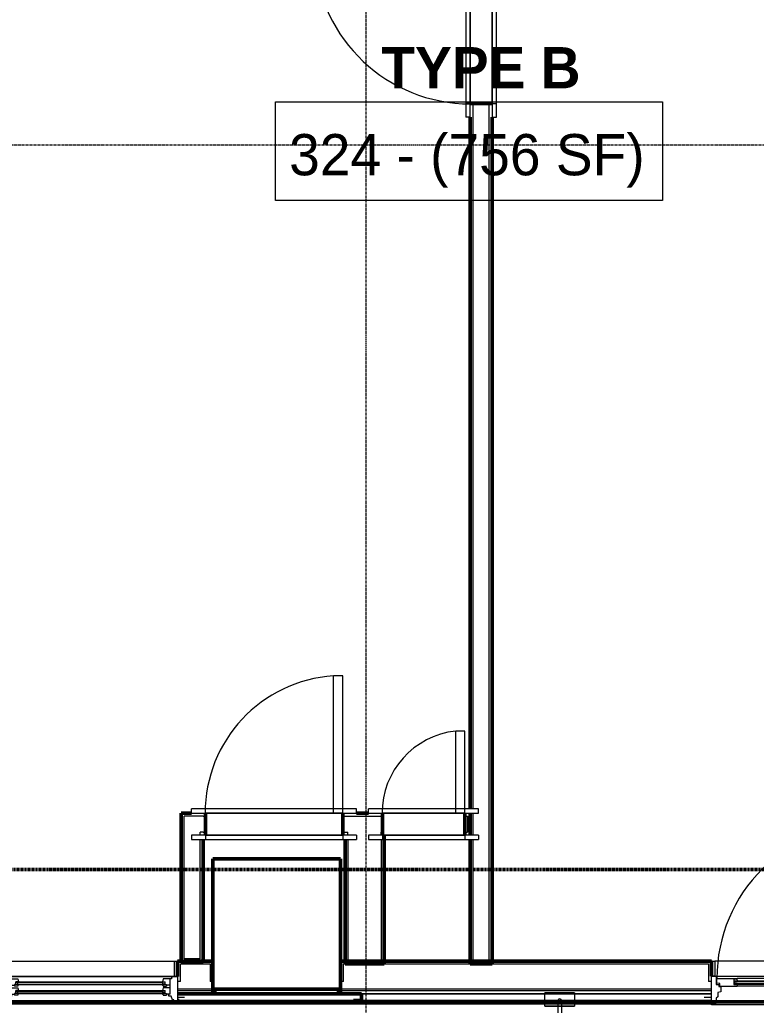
# Model space of a CAD drawing. Header units: inches. Extents: x -4218 to -1830, y 9767 to 12426.
# Drawn here: x -2903 to -2742.2, y 9979.4 to 10194.5 of the extents above; entities that cross this region are included whole.
import ezdxf

# ---------------------------------------------------------------- set-up
doc = ezdxf.new("R2010")
doc.units = ezdxf.units.IN
doc.header["$MEASUREMENT"] = 0
doc.linetypes.add('Dash 1_16_', pattern=[0.125, 0.0625, -0.0625])
doc.linetypes.add('Grid Line 1_2_', pattern=[0.875, 0.5, -0.125, 0.125, -0.125])
for name, color, linetype, lineweight in [('0-1', 7, 'Continuous', 5), ('0-2', 10, 'Continuous', 9), ('A-AREA-IDEN', 2, 'Continuous', 9), ('A-DOOR-1', 10, 'Continuous', 9), ('A-DOOR-2', 50, 'Continuous', 20), ('A-DOOR-5', 31, 'Continuous', 9), ('A-DOOR-6', 31, 'Continuous', 20), ('A-DOOR-FRAM', 31, 'Continuous', 9), ('A-DOOR-FRAM-1', 10, 'Continuous', 9), ('A-DOOR-FRAM-2', 252, 'Continuous', 9), ('A-DOOR-FRAM-4', 31, 'Continuous', 20), ('A-DOOR-GLAZ', 31, 'Continuous', 9), ('A-GENM', 5, 'Continuous', 9), ('A-GENM-6', 5, 'Continuous', 50), ('A-GLAZ-1', 151, 'Continuous', 9), ('A-GLAZ-2', 151, 'Continuous', 20), ('A-GLAZ-3', 151, 'Continuous', 50), ('A-WALL', 113, 'Continuous', 13), ('A-WALL-1', 7, 'Continuous', 50), ('A-WALL-2', 250, 'Continuous', 13), ('A-WALL-3', 10, 'Continuous', 9), ('A-WALL-4', 252, 'Continuous', 9), ('A-WALL-7', 113, 'Continuous', 9), ('A-WALL-8', 113, 'Continuous', 50), ('C-PROP-LINE-1', 91, 'Dash 1_16_', 50), ('I-WALL-1', 7, 'Continuous', 50), ('S-GRID-1', 1, 'Grid Line 1_2_', 9)]:
    doc.layers.add(name, color=color, linetype=linetype, lineweight=lineweight)
doc.styles.add('Century Gothic', font='ufonts.com_century-gothic.ttf', dxfattribs={"height": 9})
doc.styles.add('Century Gothic_B', font='GOTHICB.TTF', dxfattribs={"height": 9})

# ---------------------------------------------------------------- blocks, each defined once
blk = doc.blocks.new('SWING - SINGLE - FLUSH - 2-10 x 6-8 - PRIVACY-3199407-BACKGROUND - RCP - 3RD FLOOR')
at = {"layer": 'A-DOOR-1'}
blk.add_arc((17, 2.37), 34.07, 93.3657, 180, dxfattribs=at)
at = {"layer": 'A-DOOR-2'}
for p, q in [((15, 2.37), (15, 36.38)), ((17, 36.38), (15, 36.38)), ((17, 2.37), (17, 36.38)), ((17, 2.37), (15, 2.37))]:
    blk.add_line(p, q, dxfattribs=at)
at = {"layer": 'A-DOOR-FRAM-1'}
for p, q in [((-17, 3.37), (-20, 3.37)), ((-20, 2.37), (-20, 3.37)), ((-20, 2.37), (-17, 2.37)), ((17, 3.37), (-17, 3.37)), ((-17, 2.37), (-17, 3.37)), ((-17, 2.37), (17, 2.37)), ((20, 3.37), (17, 3.37)), ((17, 2.37), (17, 3.37)), ((17, 2.37), (20, 2.37)), ((20, 2.37), (20, 3.37)), ((-17, -2.38), (-20, -2.38)), ((-20, -2.38), (-20, -3.38)), ((-20, -3.38), (-17, -3.38)), ((17, -2.38), (-17, -2.38)), ((-17, -2.38), (-17, -3.38)), ((-17, -3.38), (17, -3.38)), ((20, -2.38), (17, -2.38)), ((17, -2.38), (17, -3.38)), ((17, -3.38), (20, -3.38)), ((20, -2.38), (20, -3.38))]:
    blk.add_line(p, q, dxfattribs=at)
blk = doc.blocks.new('SWING - SINGLE - FLUSH - 30_ x 80_ - MAGIC PAK DOOR - ACOUSTICAL SEAL-3199413-BACKGROUND - RCP - 3RD FLOOR')
at = {"layer": 'A-DOOR-1'}
blk.add_arc((15, 2.375), 30.067, 93.81407, 180, dxfattribs=at)
at = {"layer": 'A-DOOR-2'}
for p, q in [((13, 2.375), (13, 32.375)), ((15, 32.375), (13, 32.375)), ((15, 2.375), (15, 32.375)), ((15, 2.375), (13, 2.375))]:
    blk.add_line(p, q, dxfattribs=at)
at = {"layer": 'A-DOOR-FRAM-1'}
for p, q in [((-15, 3.375), (-18, 3.375)), ((-18, 2.375), (-18, 3.375)), ((-18, 2.375), (-15, 2.375)), ((15, 3.375), (-15, 3.375)), ((-15, 2.375), (-15, 3.375)), ((-15, 2.375), (15, 2.375)), ((18, 3.375), (15, 3.375)), ((15, 2.375), (15, 3.375)), ((15, 2.375), (18, 2.375)), ((18, 2.375), (18, 3.375)), ((-15, -2.375), (-18, -2.375)), ((-18, -2.375), (-18, -3.375)), ((-18, -3.375), (-15, -3.375)), ((15, -2.375), (-15, -2.375)), ((-15, -2.375), (-15, -3.375)), ((-15, -3.375), (15, -3.375)), ((18, -2.375), (15, -2.375)), ((15, -2.375), (15, -3.375)), ((15, -3.375), (18, -3.375)), ((18, -2.375), (18, -3.375))]:
    blk.add_line(p, q, dxfattribs=at)
blk = doc.blocks.new('SWING - SINGLE - FLUSH - 1-6 X 6-8 PASSAGE-3199417-BACKGROUND - RCP - 3RD FLOOR')
at = {"layer": 'A-DOOR-1'}
blk.add_arc((9, 2.37), 18.07, 96.3558, 180, dxfattribs=at)
at = {"layer": 'A-DOOR-2'}
for p, q in [((7, 2.37), (7, 20.33)), ((9, 20.33), (7, 20.33)), ((9, 2.37), (9, 20.33)), ((9, 2.37), (7, 2.37))]:
    blk.add_line(p, q, dxfattribs=at)
at = {"layer": 'A-DOOR-FRAM-1'}
for p, q in [((-9, 3.37), (-12, 3.37)), ((-12, 2.37), (-12, 3.37)), ((-12, 2.37), (-9, 2.37)), ((9, 3.37), (-9, 3.37)), ((-9, 2.37), (-9, 3.37)), ((-9, 2.37), (9, 2.37)), ((12, 3.37), (9, 3.37)), ((9, 2.37), (9, 3.37)), ((9, 2.37), (12, 2.37)), ((12, 2.37), (12, 3.37)), ((-9, -2.38), (-12, -2.38)), ((-12, -2.38), (-12, -3.38)), ((-12, -3.38), (-9, -3.38)), ((-9, -2.38), (-9, -3.38)), ((9, -2.38), (-8.63, -2.38)), ((-8.63, -3.38), (9, -3.38)), ((12, -2.38), (9, -2.38)), ((9, -2.38), (9, -3.38)), ((9, -3.38), (12, -3.38)), ((12, -2.38), (12, -3.38))]:
    blk.add_line(p, q, dxfattribs=at)
at = {"layer": 'A-DOOR-FRAM-2'}
for p, q in [((-8.63, -2.38), (-9, -2.38)), ((-8.99, -3.38), (-8.63, -3.38))]:
    blk.add_line(p, q, dxfattribs=at)
blk = doc.blocks.new('CTR - 1st Phase - Unit Layouts_rvt-1-BACKGROUND - RCP - 3RD FLOOR')
at = {"layer": 'A-WALL-1'}
for p, q in [((-2804.62, 10176.24), (-2799.87, 10176.24)), ((-2804.62, 10022.34), (-2804.62, 10173.24)), ((-2799.87, 10173.24), (-2799.87, 9988.44)), ((-2867.7, 9988.96), (-2867.7, 10021.34)), ((-2867.7, 10021.34), (-2867.07, 10021.34)), ((-2867.07, 10021.34), (-2865.44, 10021.34)), ((-2862.44, 10021.34), (-2862.44, 10016.59)), ((-2832.44, 10016.59), (-2832.44, 10021.34)), ((-2829.44, 10021.34), (-2826.81, 10021.34)), ((-2823.81, 10021.34), (-2823.81, 10016.59)), ((-2805.81, 10016.59), (-2805.81, 10021.34)), ((-2804.62, 10016.59), (-2804.62, 10021.34)), ((-2804.62, 10021.34), (-2804.62, 10020.71)), ((-2804.62, 10020.71), (-2804.62, 10017.21)), ((-2862.95, 10015.59), (-2862.95, 9988.96)), ((-2804.62, 10017.21), (-2804.62, 10016.59)), ((-2804.62, 9988.44), (-2804.62, 10015.59)), ((-2867.07, 9988.96), (-2867.7, 9988.96)), ((-2863.57, 9988.96), (-2867.07, 9988.96)), ((-2862.95, 9988.96), (-2863.57, 9988.96)), ((-2804, 9988.44), (-2804.62, 9988.44)), ((-2800.5, 9988.44), (-2804, 9988.44)), ((-2799.87, 9988.44), (-2800.5, 9988.44))]:
    blk.add_line(p, q, dxfattribs=at)
at = {"layer": 'A-WALL-2'}
for p, q in [((-2804, 10022.34), (-2804, 10176.24)), ((-2800.5, 9989.06), (-2800.5, 10176.24)), ((-2867.07, 9989.59), (-2867.07, 10020.71)), ((-2863.57, 10020.71), (-2867.07, 10020.71)), ((-2862.95, 10020.71), (-2863.57, 10020.71)), ((-2862.95, 10020.71), (-2862.44, 10020.71)), ((-2832.44, 10020.71), (-2823.81, 10020.71)), ((-2805.81, 10020.71), (-2805.25, 10020.71)), ((-2805.25, 10020.71), (-2805.25, 10017.21)), ((-2804, 10016.59), (-2804, 10021.34)), ((-2863.57, 10016.59), (-2863.57, 10017.21)), ((-2862.95, 10017.21), (-2863.57, 10017.21)), ((-2863.57, 9989.59), (-2863.57, 10015.59)), ((-2862.95, 10017.21), (-2862.44, 10017.21)), ((-2832.44, 10017.21), (-2831.31, 10017.21)), ((-2831.31, 10016.59), (-2831.31, 10017.21)), ((-2831.31, 10015.59), (-2831.31, 9988.44)), ((-2824.06, 10017.21), (-2823.81, 10017.21)), ((-2824.06, 10016.59), (-2824.06, 10017.21)), ((-2824.06, 10015.59), (-2824.06, 9988.44)), ((-2805.81, 10017.21), (-2805.25, 10017.21)), ((-2804, 9989.06), (-2804, 10015.59)), ((-2863.57, 9989.59), (-2867.07, 9989.59)), ((-2800.5, 9989.06), (-2804, 9989.06))]:
    blk.add_line(p, q, dxfattribs=at)
at = {"layer": 'A-WALL-3'}
for p, q in [((-2804.62, 10210.24), (-2804.62, 10176.24)), ((-2799.87, 10176.24), (-2799.87, 10210.24)), ((-2832.44, 10021.34), (-2862.44, 10021.34)), ((-2805.81, 10021.34), (-2823.81, 10021.34)), ((-2862.44, 10016.59), (-2832.44, 10016.59)), ((-2823.44, 10016.59), (-2805.81, 10016.59))]:
    blk.add_line(p, q, dxfattribs=at)
at = {"layer": 'A-WALL-4'}
for p, q in [((-2799.87, 10176.24), (-2804.62, 10176.24)), ((-2862.44, 10016.59), (-2862.44, 10021.34)), ((-2832.44, 10016.59), (-2832.44, 10021.34)), ((-2823.81, 10016.59), (-2823.81, 10021.34)), ((-2805.81, 10016.59), (-2805.81, 10021.34)), ((-2823.81, 10016.59), (-2823.44, 10016.59))]:
    blk.add_line(p, q, dxfattribs=at)
at = {"layer": 'I-WALL-1'}
for p, q in [((-2831.94, 9988.44), (-2831.94, 10015.59)), ((-2823.81, 10016.59), (-2823.44, 10016.59)), ((-2823.44, 10016.59), (-2823.44, 9988.44)), ((-2823.44, 9988.44), (-2831.94, 9988.44))]:
    blk.add_line(p, q, dxfattribs=at)
at = {"layer": '0-2', "rotation": 90.0000000000466}
blk.add_blockref('SWING - SINGLE - FLUSH - 2-10 x 6-8 - PRIVACY-3199407-BACKGROUND - RCP - 3RD FLOOR', (-2802.25, 10193.24), dxfattribs=at)
at = {"layer": '0-2'}
for name, p in [('SWING - SINGLE - FLUSH - 30_ x 80_ - MAGIC PAK DOOR - ACOUSTICAL SEAL-3199413-BACKGROUND - RCP - 3RD FLOOR', (-2847.44, 10018.96)), ('SWING - SINGLE - FLUSH - 1-6 X 6-8 PASSAGE-3199417-BACKGROUND - RCP - 3RD FLOOR', (-2814.81, 10018.96))]:
    blk.add_blockref(name, p, dxfattribs=at)
blk = doc.blocks.new('Basic Wall _ EXT - FIBER CEMENT - LARGE - ___-2162463-BACKGROUND - RCP - 3RD FLOOR')
at = {"layer": 'A-WALL-7'}
for p, q in [((-2868.51, 9981.94), (-2860.8, 9981.94)), ((-2860.8, 9981.94), (-2868.51, 9981.94)), ((-2828.36, 9981.91), (-2868.51, 9981.91)), ((-2828.36, 9981.91), (-2868.51, 9981.91)), ((-2860.36, 9981.94), (-2860.8, 9981.94)), ((-2833.36, 9981.94), (-2860.36, 9981.94)), ((-2832.92, 9981.94), (-2833.36, 9981.94)), ((-2832.92, 9981.94), (-2828.36, 9981.94)), ((-2751.99, 9981.94), (-2832.92, 9981.94)), ((-2828.36, 9981.94), (-2751.99, 9981.94)), ((-2751.99, 9981.91), (-2828.36, 9981.91)), ((-2751.99, 9981.91), (-2828.36, 9981.91))]:
    blk.add_line(p, q, dxfattribs=at)
blk = doc.blocks.new('Basic Wall _ EXT - FIBER CEMENT - SMALL - ___-2145937-BACKGROUND - RCP - 3RD FLOOR')
at = {"layer": 'A-WALL-7'}
for p, q in [((-2860.8, 9982.61), (-2868.51, 9982.61)), ((-2860.8, 9982.61), (-2868.51, 9982.61)), ((-2751.99, 9982.61), (-2832.92, 9982.61)), ((-2751.99, 9982.61), (-2832.92, 9982.61)), ((-2788.34, 9979.73), (-2934.94, 9979.73)), ((-2788.34, 9979.66), (-2934.94, 9979.66)), ((-2868.51, 9980.19), (-2788.34, 9980.19)), ((-2788.34, 9980.19), (-2868.51, 9980.19)), ((-2788.34, 9980.19), (-2868.51, 9980.19)), ((-2788.34, 9980.19), (-2788.27, 9980.19)), ((-2788.27, 9980.19), (-2788.34, 9980.19)), ((-2788.27, 9980.19), (-2788.34, 9980.19)), ((-2788.25, 9979.73), (-2788.34, 9979.73)), ((-2788.25, 9979.66), (-2788.34, 9979.66)), ((-2788.23, 9980.19), (-2785.47, 9980.19)), ((-2785.47, 9980.19), (-2788.23, 9980.19)), ((-2785.47, 9980.19), (-2788.23, 9980.19)), ((-2785.47, 9979.73), (-2788.23, 9979.73)), ((-2785.47, 9979.66), (-2788.23, 9979.66)), ((-2785.41, 9980.19), (-2785.36, 9980.19)), ((-2785.36, 9980.19), (-2785.41, 9980.19)), ((-2785.36, 9980.19), (-2785.41, 9980.19)), ((-2785.36, 9979.73), (-2785.41, 9979.73)), ((-2785.36, 9979.66), (-2785.41, 9979.66)), ((-2785.35, 9980.19), (-2785.28, 9980.19)), ((-2785.28, 9980.19), (-2785.35, 9980.19)), ((-2785.28, 9980.19), (-2785.35, 9980.19)), ((-2785.28, 9979.73), (-2785.35, 9979.73)), ((-2785.28, 9979.66), (-2785.35, 9979.66)), ((-2785.28, 9980.19), (-2785.19, 9980.19)), ((-2785.19, 9980.19), (-2785.28, 9980.19)), ((-2785.19, 9980.19), (-2785.28, 9980.19)), ((-2785.19, 9979.73), (-2785.28, 9979.73)), ((-2785.19, 9979.66), (-2785.28, 9979.66)), ((-2785.19, 9980.19), (-2785.09, 9980.19)), ((-2785.09, 9980.19), (-2785.19, 9980.19)), ((-2785.09, 9980.19), (-2785.19, 9980.19)), ((-2785.09, 9979.73), (-2785.19, 9979.73)), ((-2785.09, 9979.66), (-2785.19, 9979.66)), ((-2785.09, 9980.19), (-2784.99, 9980.19)), ((-2784.99, 9980.19), (-2785.09, 9980.19)), ((-2784.99, 9980.19), (-2785.09, 9980.19)), ((-2784.99, 9979.73), (-2785.09, 9979.73)), ((-2784.99, 9979.66), (-2785.09, 9979.66)), ((-2784.99, 9980.19), (-2784.9, 9980.19)), ((-2784.9, 9980.19), (-2784.99, 9980.19)), ((-2784.9, 9980.19), (-2784.99, 9980.19)), ((-2784.94, 9979.73), (-2784.99, 9979.73)), ((-2784.9, 9979.66), (-2784.96, 9979.66)), ((-2784.9, 9980.19), (-2784.83, 9980.19)), ((-2784.83, 9980.19), (-2784.9, 9980.19)), ((-2784.83, 9980.19), (-2784.9, 9980.19)), ((-2784.83, 9979.73), (-2784.9, 9979.73)), ((-2784.83, 9979.66), (-2784.9, 9979.66)), ((-2784.77, 9979.73), (-2784.82, 9979.73)), ((-2784.77, 9979.66), (-2784.82, 9979.66)), ((-2784.72, 9980.19), (-2781.95, 9980.19)), ((-2781.95, 9980.19), (-2784.72, 9980.19)), ((-2781.95, 9980.19), (-2784.72, 9980.19)), ((-2781.95, 9979.73), (-2784.72, 9979.73)), ((-2781.95, 9979.66), (-2784.72, 9979.66)), ((-2781.84, 9979.73), (-2781.93, 9979.73)), ((-2781.84, 9979.66), (-2781.93, 9979.66)), ((-2781.91, 9980.19), (-2781.84, 9980.19)), ((-2781.84, 9980.19), (-2781.91, 9980.19)), ((-2781.84, 9980.19), (-2781.91, 9980.19)), ((-2781.84, 9980.19), (-2751.99, 9980.19)), ((-2751.99, 9980.19), (-2781.84, 9980.19)), ((-2751.99, 9980.19), (-2781.84, 9980.19)), ((-2751.99, 9979.73), (-2781.84, 9979.73)), ((-2751.99, 9979.66), (-2781.84, 9979.66))]:
    blk.add_line(p, q, dxfattribs=at)
blk = doc.blocks.new('Door-Inswing-Andersen-400_Series-Single - 3_ 0-1_8_ x 6_ 7-1_2_ - 3rd floor-2896229-BACKGROUND - RCP - 3RD FLOOR')
at = {"layer": 'A-DOOR-5'}
blk.add_line((16.87, 0.66), (16.87, 34.41), dxfattribs=at)
blk.add_arc((16.87, 0.66), 33.75, 90, 180, dxfattribs=at)
at = {"layer": 'A-DOOR-6'}
for p, q in [((-16.87, -0.41), (-16.87, 0.66)), ((-16.87, 0.66), (-12.44, 0.66)), ((-13.19, 0.66), (-13.19, -0.66)), ((-13.19, 0.66), (-13.19, 0.59)), ((-13.19, 0.59), (-12.67, 0.59)), ((-12.44, 0.09), (-13.19, 0.09)), ((-12.67, 0.59), (-12.47, 0.34)), ((-12.47, 0.34), (-12.44, 0.16)), ((12.44, 0.66), (-12.44, 0.66)), ((-12.44, 0.16), (-12.44, 0.09)), ((16.87, 0.66), (12.44, 0.66)), ((12.47, 0.34), (12.44, 0.16)), ((12.44, 0.16), (12.44, 0.09)), ((12.44, 0.09), (13.19, 0.09)), ((12.67, 0.59), (12.47, 0.34)), ((13.19, 0.59), (12.67, 0.59)), ((13.19, 0.66), (13.19, -0.66)), ((13.19, 0.66), (13.19, 0.59)), ((16.87, -0.41), (16.87, 0.66)), ((-16.26, -0.42), (-16.87, -0.41)), ((-16.26, -1.06), (-16.26, -0.42)), ((-16.26, -1.06), (-12.44, -1.06)), ((-13.19, -0.66), (-12.44, -0.66)), ((-12.44, -0.75), (-12.47, -1.06)), ((-12.44, -0.66), (-12.44, -0.75)), ((12.44, -1.06), (-12.44, -1.06)), ((12.44, -0.66), (12.44, -0.75)), ((13.19, -0.66), (12.44, -0.66)), ((12.44, -0.75), (12.47, -1.06)), ((16.26, -1.06), (12.44, -1.06)), ((16.26, -0.42), (16.87, -0.41)), ((16.26, -1.06), (16.26, -0.42))]:
    blk.add_line(p, q, dxfattribs=at)
at = {"layer": 'A-DOOR-FRAM'}
for p, q in [((-17.94, 4.44), (-17.31, 4.44)), ((-17.94, 1.12), (-17.94, 4.44)), ((-17.31, 4.44), (-17.31, 1.12)), ((17.31, 4.44), (17.94, 4.44)), ((17.31, 1.12), (17.31, 4.44)), ((17.94, 4.44), (17.94, 1.12)), ((-17.31, 1.12), (-17.94, 1.12)), ((17.94, 1.12), (17.31, 1.12))]:
    blk.add_line(p, q, dxfattribs=at)
at = {"layer": 'A-DOOR-FRAM-4'}
for p, q in [((-18.06, -4.75), (-18.06, 1.12)), ((-18.06, 1.12), (-17.03, 1.12)), ((-17.69, 1.12), (-18.06, 1.12)), ((-18.06, 1.12), (18.06, 1.12)), ((-18.06, -5.09), (-18.06, 1.12)), ((-17.03, 1.12), (-17.03, -0.66)), ((17.03, 1.12), (17.03, -0.66)), ((18.06, 1.12), (17.03, 1.12)), ((18.06, -4.75), (18.06, 1.12)), ((18.06, 1.12), (18.06, -5.09)), ((-17.03, -0.66), (-16.45, -0.66)), ((-16.45, -0.66), (-16.45, -1.09)), ((-16.45, -1.09), (-16, -1.09)), ((-16, -1.09), (-16, -2.23)), ((16.45, -1.09), (16, -1.09)), ((16, -1.09), (16, -2.23)), ((16.45, -0.66), (16.45, -1.09)), ((17.03, -0.66), (16.45, -0.66)), ((-19.69, -3.44), (-18.06, -3.44)), ((-16.69, -3.39), (-17.03, -3.63)), ((-17.03, -3.63), (-17.03, -4.75)), ((-16, -2.23), (-16.69, -2.39)), ((-16.69, -2.39), (-16.69, -3.39)), ((16, -2.23), (16.69, -2.39)), ((16.69, -2.39), (16.69, -3.39)), ((16.69, -3.39), (17.03, -3.63)), ((17.03, -3.63), (17.03, -4.75)), ((19.69, -3.44), (18.06, -3.44)), ((-18.06, -4.75), (-17.03, -4.75)), ((18.06, -5.09), (-18.06, -5.09)), ((18.06, -4.75), (17.03, -4.75))]:
    blk.add_line(p, q, dxfattribs=at)
at = {"layer": 'A-DOOR-GLAZ'}
for p, q in [((12.44, 0.09), (-12.44, 0.09)), ((-13.19, -0.06), (-12.44, -0.06)), ((-12.44, -0.5), (-13.19, -0.5)), ((-12.98, -0.5), (-12.98, -0.06)), ((12.44, -0.06), (-12.44, -0.06)), ((12.44, -0.5), (-12.44, -0.5)), ((12.44, -0.66), (-12.44, -0.66)), ((13.19, -0.06), (12.44, -0.06)), ((12.44, -0.5), (13.19, -0.5)), ((12.98, -0.5), (12.98, -0.06))]:
    blk.add_line(p, q, dxfattribs=at)
blk = doc.blocks.new('Window-Double_Hung-Andersen-400_Series-Tilt_Wash - DOUBLE HUNG - COTTAGE - 3RD FLOOR-2888871-BACKGROUND - RCP - 3RD FLOOR')
at = {"layer": 'A-GLAZ-1'}
for p, q in [((-18.95, 4.44), (18.95, 4.44)), ((-18.95, 1.06), (-18.95, 4.44)), ((-18.32, 1.06), (-18.32, 4.44)), ((18.32, 1.06), (18.32, 4.44)), ((18.95, 4.44), (18.95, 1.06)), ((-19.01, 3.94), (-19.01, 2.44)), ((-18.95, 3.94), (-19.01, 3.94)), ((-18.95, 2.44), (-19.01, 2.44)), ((19.01, 3.94), (18.95, 3.94)), ((19.01, 2.44), (18.95, 2.44)), ((19.01, 2.44), (19.01, 3.94)), ((18.95, 1.06), (-18.95, 1.06)), ((-16.29, -0.19), (-15.7, -0.19)), ((-16.29, -0.56), (-15.7, -0.56)), ((-16.29, -2.13), (-15.7, -2.13)), ((-15.82, -0.56), (-15.82, -0.19)), ((-15.82, -2.5), (-15.82, -2.13)), ((-15.7, -0.06), (15.7, -0.06)), ((-15.7, -0.19), (15.7, -0.19)), ((-15.7, -0.56), (15.7, -0.56)), ((-15.7, -0.69), (15.7, -0.69)), ((-15.7, -2), (15.7, -2)), ((-15.7, -2.13), (15.7, -2.13)), ((16.29, -0.19), (15.7, -0.19)), ((16.29, -0.56), (15.7, -0.56)), ((16.29, -2.13), (15.7, -2.13)), ((15.82, -0.56), (15.82, -0.19)), ((15.82, -2.5), (15.82, -2.13)), ((-16.29, -2.5), (-15.7, -2.5)), ((-15.7, -2.5), (15.7, -2.5)), ((-15.7, -2.63), (15.7, -2.63)), ((16.29, -2.5), (15.7, -2.5))]:
    blk.add_line(p, q, dxfattribs=at)
at = {"layer": 'A-GLAZ-2'}
for p, q in [((-19.01, 1.06), (19.01, 1.06)), ((-19.01, -4.81), (-19.01, 1.06)), ((-17.67, 0.78), (-18, 1.06)), ((-17.67, 0.78), (-17.67, 0.56)), ((-17.67, 0.56), (-15.86, 0.56)), ((-17.42, -2.75), (-17.42, 0.56)), ((-15.86, 0.56), (-15.7, -0.06)), ((15.86, 0.56), (15.7, -0.06)), ((17.67, 0.56), (15.86, 0.56)), ((17.42, -2.75), (17.42, 0.56)), ((17.67, 0.78), (18, 1.06)), ((17.67, 0.78), (17.67, 0.56)), ((19.01, 1.06), (19.01, -4.81)), ((-17.42, -0.81), (-16.57, -0.81)), ((-17.42, -1.37), (-15.86, -1.37)), ((-16.57, -0.69), (-16.57, -1.03)), ((-15.7, -0.69), (-16.57, -0.69)), ((-15.86, -1.03), (-16.57, -1.03)), ((-16.29, -0.69), (-16.29, -0.06)), ((-15.7, -0.06), (-16.29, -0.06)), ((-16.29, -2.63), (-16.29, -2)), ((-15.7, -2), (-16.29, -2)), ((-15.86, -1.03), (-15.7, -0.69)), ((-15.86, -1.37), (-15.7, -2)), ((15.7, -0.06), (16.29, -0.06)), ((15.86, -1.03), (15.7, -0.69)), ((15.7, -0.69), (16.57, -0.69)), ((15.86, -1.37), (15.7, -2)), ((15.7, -2), (16.29, -2)), ((15.86, -1.03), (16.57, -1.03)), ((17.42, -1.37), (15.86, -1.37)), ((16.29, -0.69), (16.29, -0.06)), ((16.29, -2.63), (16.29, -2)), ((16.57, -0.69), (16.57, -1.03)), ((17.42, -0.81), (16.57, -0.81)), ((-19.01, -3.44), (-20.51, -3.44)), ((-18.2, -4), (-17.92, -4)), ((-18.2, -4.81), (-18.2, -4)), ((-17.92, -4), (-17.61, -3.19)), ((-17.61, -3.19), (-17.14, -3.19)), ((-17.42, -2.75), (-16.57, -2.75)), ((-17.14, -3.19), (-17.14, -2.75)), ((-16.57, -2.63), (-16.57, -2.97)), ((-15.7, -2.63), (-16.57, -2.63)), ((-15.86, -2.97), (-16.57, -2.97)), ((-15.86, -2.97), (-15.7, -2.63)), ((15.86, -2.97), (15.7, -2.63)), ((15.7, -2.63), (16.57, -2.63)), ((15.86, -2.97), (16.57, -2.97)), ((16.57, -2.63), (16.57, -2.97)), ((17.42, -2.75), (16.57, -2.75)), ((17.14, -3.19), (17.14, -2.75)), ((17.61, -3.19), (17.14, -3.19)), ((17.92, -4), (17.61, -3.19)), ((18.2, -4), (17.92, -4)), ((18.2, -4.81), (18.2, -4)), ((19.01, -3.44), (20.51, -3.44)), ((19.01, -4.81), (-19.01, -4.81))]:
    blk.add_line(p, q, dxfattribs=at)
blk = doc.blocks.new('V-Series_EWC4_SPVU_RFA_2015 - 2ND AND 3RD FLOOR-2226480-BACKGROUND - RCP - 3RD FLOOR')
at = {"layer": 'A-GENM-6'}
for p, q in [((-3858.97, 11736.15), (-3858.97, 11736.59)), ((-3858.97, 11736.59), (-3829.54, 11736.59)), ((-3829.54, 11736.59), (-3829.54, 11708.71)), ((-3858.97, 11735.65), (-3858.97, 11736.15)), ((-3858.97, 11736.15), (-3857.97, 11736.15)), ((-3857.97, 11736.15), (-3858.97, 11736.15)), ((-3858.97, 11709.65), (-3858.97, 11735.65)), ((-3857.97, 11736.15), (-3857.97, 11735.65)), ((-3857.97, 11709.15), (-3857.97, 11736.15)), ((-3857.97, 11735.65), (-3857.97, 11709.65)), ((-3858.97, 11709.15), (-3858.97, 11709.65)), ((-3857.97, 11709.15), (-3858.97, 11709.15)), ((-3858.97, 11708.71), (-3858.97, 11709.15)), ((-3858.97, 11709.15), (-3857.97, 11709.15)), ((-3829.54, 11708.71), (-3858.97, 11708.71)), ((-3857.97, 11709.65), (-3857.97, 11709.15))]:
    blk.add_line(p, q, dxfattribs=at)
blk = doc.blocks.new('Perforated Panel at Magic-Pak - hvac panel - 3rd floor-2505079-BACKGROUND - RCP - 3RD FLOOR')
at = {"layer": 'A-GLAZ-3'}
for p, q in [((-19.01, 4.44), (19.01, 4.44)), ((-19.01, 4.37), (-19.01, 4.44)), ((19.01, 4.37), (-19.01, 4.37)), ((19.01, 4.44), (19.01, 4.37))]:
    blk.add_line(p, q, dxfattribs=at)
blk = doc.blocks.new('Walls 47 - Walls 1-2573550-BACKGROUND - RCP - 3RD FLOOR')
at = {"layer": 'A-WALL-7'}
for p, q in [((-2788.34, 9981.94), (-2788.34, 9982.13)), ((-2788.34, 9982.13), (-2788.23, 9982.13)), ((-2785.93, 9982.13), (-2788.34, 9982.13)), ((-2788.34, 9980.44), (-2788.34, 9981.94)), ((-2788.23, 9982.13), (-2781.84, 9982.13)), ((-2784.25, 9982.13), (-2785.93, 9982.13)), ((-2782.79, 9982.13), (-2784.25, 9982.13)), ((-2781.84, 9982.13), (-2782.79, 9982.13)), ((-2781.84, 9982.13), (-2781.84, 9981.94)), ((-2781.84, 9981.94), (-2781.84, 9980.44)), ((-2788.34, 9980.19), (-2788.34, 9980.41)), ((-2788.34, 9979.32), (-2788.34, 9980.19)), ((-2788.34, 9979.2), (-2788.34, 9979.31)), ((-2788.34, 9979.2), (-2787.91, 9979.2)), ((-2788.23, 9979.2), (-2788.34, 9979.2)), ((-2787.39, 9979.2), (-2788.23, 9979.2)), ((-2787.91, 9979.2), (-2787.39, 9979.2)), ((-2787.39, 9979.2), (-2786.72, 9979.2)), ((-2785.47, 9979.2), (-2787.39, 9979.2)), ((-2786.72, 9979.2), (-2783.47, 9979.2)), ((-2785.47, 9980.44), (-2785.47, 9980.51)), ((-2785.47, 9980.19), (-2785.47, 9980.41)), ((-2785.47, 9979.32), (-2785.47, 9980.19)), ((-2785.47, 9979.2), (-2785.47, 9979.31)), ((-2785.47, 9935.09), (-2785.47, 9979)), ((-2785.36, 9979.2), (-2785.42, 9979.2)), ((-2785.28, 9979.2), (-2785.36, 9979.2)), ((-2785.19, 9979.2), (-2785.28, 9979.2)), ((-2785.09, 9979.2), (-2785.19, 9979.2)), ((-2784.99, 9979.2), (-2785.09, 9979.2)), ((-2784.9, 9979.2), (-2784.99, 9979.2)), ((-2784.82, 9979.2), (-2784.9, 9979.2)), ((-2784.76, 9979.2), (-2784.82, 9979.2)), ((-2784.72, 9980.51), (-2784.72, 9980.44)), ((-2784.72, 9980.41), (-2784.72, 9980.19)), ((-2784.72, 9980.19), (-2784.72, 9979.32)), ((-2784.72, 9979.31), (-2784.72, 9979.2)), ((-2784.72, 9979), (-2784.72, 9935.09)), ((-2784.25, 9979.2), (-2784.71, 9979.2)), ((-2782.28, 9979.2), (-2784.25, 9979.2)), ((-2783.47, 9979.2), (-2782.79, 9979.2)), ((-2782.79, 9979.2), (-2781.84, 9979.2)), ((-2781.84, 9979.2), (-2782.28, 9979.2)), ((-2781.84, 9980.41), (-2781.84, 9980.19)), ((-2781.84, 9980.19), (-2781.84, 9979.32)), ((-2781.84, 9979.31), (-2781.84, 9979.2))]:
    blk.add_line(p, q, dxfattribs=at)
for start_param, end_param in [(0, 3.141593), (3.141593, 3.359433), (3.444181, 3.664826), (3.666584, 3.852052), (3.928778, 4.187721), (4.190755, 4.449148), (4.45253, 4.587024), (4.587024, 4.710638), (4.71414, 4.837754), (4.837754, 4.972247), (4.97563, 5.234023), (5.237057, 5.496), (5.565569, 5.758194), (6.065345, 6.260917)]:
    blk.add_ellipse((-2785.09, 9980.51), major_axis=(0.375, 0), ratio=0.86769, start_param=start_param, end_param=end_param, dxfattribs=at)
at = {"layer": 'A-WALL-8', "flags": 128}
for points in [[(-2785.47, 9935.09), (-2785.45, 9935.19), (-2785.42, 9935.29), (-2785.37, 9935.37), (-2785.3, 9935.44), (-2785.22, 9935.49), (-2785.14, 9935.52), (-2785.05, 9935.52), (-2784.96, 9935.49), (-2784.88, 9935.44), (-2784.81, 9935.37), (-2784.76, 9935.29), (-2784.73, 9935.19), (-2784.72, 9935.09)], [(-2784.72, 9935.09), (-2784.73, 9934.98), (-2784.76, 9934.89), (-2784.81, 9934.8), (-2784.88, 9934.73), (-2784.96, 9934.68), (-2785.05, 9934.66), (-2785.14, 9934.66), (-2785.22, 9934.68), (-2785.3, 9934.73), (-2785.37, 9934.8), (-2785.42, 9934.89), (-2785.45, 9934.98), (-2785.47, 9935.09)]]:
    blk.add_lwpolyline(points, dxfattribs=at)
blk = doc.blocks.new('Family - ___-2835860-BACKGROUND - RCP - 3RD FLOOR')
at = {"layer": 'C-PROP-LINE-1'}
blk.add_line((-2636.92, 9980.19), (-3860.72, 9980.19), dxfattribs=at)
blk = doc.blocks.new('Family - ___-2835903-BACKGROUND - RCP - 3RD FLOOR')
at = {"layer": 'C-PROP-LINE-1'}
blk.add_line((-2096.45, 10009.09), (-3831.82, 10009.09), dxfattribs=at)
blk = doc.blocks.new('Family - ___-2835932-BACKGROUND - RCP - 3RD FLOOR')
at = {"layer": 'C-PROP-LINE-1'}
blk.add_line((-2067.55, 9980.19), (-3860.72, 9980.19), dxfattribs=at)

msp = doc.modelspace()

# ---------------------------------------------------------------- linework, layer by layer
at = {"layer": 'A-AREA-IDEN', "flags": 128}
msp.add_lwpolyline([(-2847.16, 10176.58), (-2762.66, 10176.58), (-2762.66, 10155.09), (-2847.16, 10155.09)], close=True, dxfattribs=at)
at = {"layer": 'A-WALL'}
for p, q in [((-2867.89, 9984.63), (-2867.89, 9988.44)), ((-2867.89, 9988.44), (-2861.42, 9988.44)), ((-2861.42, 9988.44), (-2861.42, 9984.63)), ((-2832.3, 9984.63), (-2832.3, 9988.44)), ((-2832.3, 9988.44), (-2752.61, 9988.44)), ((-2752.61, 9988.44), (-2752.61, 9984.63)), ((-2867.89, 9984.63), (-2868.51, 9984.63)), ((-2860.8, 9984.63), (-2861.42, 9984.63)), ((-2832.3, 9984.63), (-2832.92, 9984.63)), ((-2751.99, 9984.63), (-2752.61, 9984.63)), ((-2860.8, 9982.94), (-2868.51, 9982.94)), ((-2751.99, 9982.94), (-2832.92, 9982.94)), ((-2751.99, 9981.94), (-2828.36, 9981.94)), ((-2751.99, 9980.44), (-2828.36, 9980.44))]:
    msp.add_line(p, q, dxfattribs=at)
at = {"layer": 'A-WALL-7'}
for p, q in [((-2868.51, 9989.06), (-2868.57, 9989.06)), ((-2751.86, 9989.06), (-2751.99, 9989.06)), ((-2716.61, 9989.06), (-2751.24, 9989.06)), ((-2832.92, 9981.94), (-2860.8, 9981.94)), ((-2830.11, 9980.44), (-2868.14, 9980.44))]:
    msp.add_line(p, q, dxfattribs=at)
at = {"layer": 'A-WALL-8'}
for p, q in [((-2868.51, 9989.06), (-2860.8, 9989.06)), ((-2868.51, 9985.69), (-2868.51, 9989.06)), ((-2860.8, 9989.06), (-2860.8, 9981.94)), ((-2832.92, 9981.94), (-2832.92, 9989.06)), ((-2832.92, 9989.06), (-2751.99, 9989.06)), ((-2751.99, 9989.06), (-2751.99, 9985.75)), ((-2860.8, 9981.94), (-2868.51, 9981.94)), ((-2828.36, 9981.94), (-2832.92, 9981.94)), ((-2828.36, 9980.44), (-2828.36, 9981.94)), ((-2868.51, 9980.44), (-2868.14, 9980.44)), ((-2868.14, 9980.19), (-2868.51, 9980.19)), ((-2868.14, 9980.44), (-2868.14, 9980.19)), ((-2830.11, 9980.19), (-2830.11, 9980.44)), ((-2830.11, 9980.44), (-2828.36, 9980.44)), ((-2751.99, 9980.19), (-2830.11, 9980.19))]:
    msp.add_line(p, q, dxfattribs=at)
at = {"layer": 'S-GRID-1'}
for p, q in [((-2827.32, 9836.18), (-2827.32, 12376.81)), ((-1830.2, 10167.19), (-4168.71, 10167.19))]:
    msp.add_line(p, q, dxfattribs=at)

# ---------------------------------------------------------------- block references
at = {"layer": '0-1'}
msp.add_blockref('CTR - 1st Phase - Unit Layouts_rvt-1-BACKGROUND - RCP - 3RD FLOOR', (0, 0), dxfattribs=at)
at = {"layer": 'A-DOOR-5'}
msp.add_blockref('Door-Inswing-Andersen-400_Series-Single - 3_ 0-1_8_ x 6_ 7-1_2_ - 3rd floor-2896229-BACKGROUND - RCP - 3RD FLOOR', (-2733.92, 9984.63), dxfattribs=at)
at = {"layer": 'A-GENM', "rotation": 90.00000000000026}
msp.add_blockref('V-Series_EWC4_SPVU_RFA_2015 - 2ND AND 3RD FLOOR-2226480-BACKGROUND - RCP - 3RD FLOOR', (8875.79, 13840.91), dxfattribs=at)
at = {"layer": 'A-GLAZ-1'}
msp.add_blockref('Window-Double_Hung-Andersen-400_Series-Tilt_Wash - DOUBLE HUNG - COTTAGE - 3RD FLOOR-2888871-BACKGROUND - RCP - 3RD FLOOR', (-2887.52, 9984.63), dxfattribs=at)
at = {"layer": 'A-GLAZ-1', "rotation": 180}
msp.add_blockref('Perforated Panel at Magic-Pak - hvac panel - 3rd floor-2505079-BACKGROUND - RCP - 3RD FLOOR', (-2849.12, 9984.63), dxfattribs=at)
at = {"layer": 'A-WALL-7'}
for name in ['Basic Wall _ EXT - FIBER CEMENT - SMALL - ___-2145937-BACKGROUND - RCP - 3RD FLOOR', 'Basic Wall _ EXT - FIBER CEMENT - LARGE - ___-2162463-BACKGROUND - RCP - 3RD FLOOR', 'Walls 47 - Walls 1-2573550-BACKGROUND - RCP - 3RD FLOOR']:
    msp.add_blockref(name, (0, 0), dxfattribs=at)
at = {"layer": 'C-PROP-LINE-1'}
for name in ['Family - ___-2835860-BACKGROUND - RCP - 3RD FLOOR', 'Family - ___-2835932-BACKGROUND - RCP - 3RD FLOOR', 'Family - ___-2835903-BACKGROUND - RCP - 3RD FLOOR']:
    msp.add_blockref(name, (0, 0), dxfattribs=at)

# ---------------------------------------------------------------- texts
at = {"layer": 'A-AREA-IDEN', "char_height": 9, "attachment_point": 1}
for s, insert, width, style in [('TYPE B', (-2824.03, 10188.56), 46.359, 'Century Gothic_B'), ('324 - (756 SF)', (-2844.16, 10169.58), 94.839, 'Century Gothic')]:
    msp.add_mtext(s, dxfattribs=dict(at, insert=insert, width=width, style=style))

doc.saveas('drawing.dxf')
